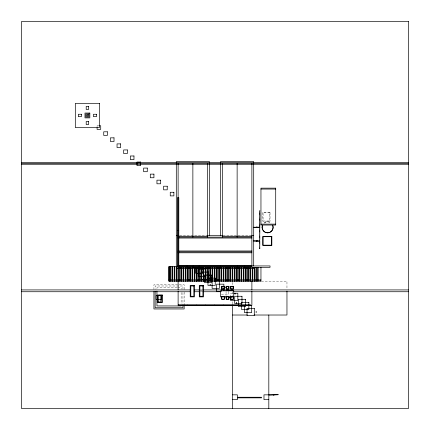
<?xml version="1.0" encoding="UTF-8"?>
<svg xmlns="http://www.w3.org/2000/svg" width="430" height="430" viewBox="0 0 430 430"><rect width="100%" height="100%" fill="white"/><g stroke="black" fill="none" stroke-linecap="round" stroke-linejoin="round"><path stroke-width="0.32" stroke-dasharray="2.15 1.61" d="M98.298 125.748L97.083 125.748L97.083 126.957M179.616 235.317L206.991 235.317M223.009 235.317L251.05 235.317M261.429 281.156L286.96 281.156L286.96 289.121M221.348 287.202L223.326 287.202M177.106 287.804L156.95 287.804L156.95 289.148M177.778 287.804L181.137 287.804L181.137 289.148M200.219 289.922L202.234 289.922M200.219 290.825L202.234 290.825M200.219 291.733L202.234 291.733M232.56 293.249L230.582 293.249L230.582 295.883M221.348 294.459L228.604 294.459L228.604 291.819M232.533 282.483L232.533 287.794M232.533 291.776L232.533 298.415M232.533 301.736L232.533 304.392M226.072 291.54L226.072 295.501M184.158 289.487L184.158 284.784L153.929 284.784L153.929 289.487M184.158 292.174L184.158 304.268M182.954 289.288L182.954 285.993L155.133 285.993L155.133 289.288M182.954 292.588L182.954 304.462M181.137 292.507L181.137 303.929M264.074 223.041A5.563 5.563 0 0 1 271.142 223.041M264.149 223.132A5.439 5.439 0 0 1 271.067 223.132M270.029 212.216L262.773 212.216L262.773 221.289L270.029 221.289L270.029 212.216M269.723 212.522L263.074 212.522L263.074 220.988L269.723 220.988L269.723 212.522"/><path stroke-width="0.64" d="M210.442 275.711L209.921 275.813L210.345 275.539M210.028 284.784C210.791 284.01 210.361 285.536 210.076 284.875M234.866 293.851C235.629 292.959 235.199 294.846 234.914 293.76M256.344 312.083C255.855 310.992 255.898 312.997 256.344 311.9M236.747 303.091C236.247 301.925 236.656 303.972 236.672 302.698M98.9 125.748L100.717 125.748L100.717 129.376L97.083 129.376L97.083 127.559M21.5 162.454L408.5 162.454M21.5 163.357L408.5 163.362M21.5 164.265L408.5 164.265M260.956 189.06L275.711 189.06M260.956 224.132L275.711 224.132M253.7 227.217L259.747 227.217L253.7 227.459M177.418 230.356L178.81 230.356M176.3 235.317L177.633 235.317M207.448 235.317L222.552 235.317M251.7 235.317L253.7 235.317M178.117 236.226L207.62 236.226M222.38 236.226L251.883 236.226M178.117 237.134L251.883 237.134M178.117 238.037L251.883 238.037M253.7 240.822L259.747 241.063M253.7 241.063L259.87 241.063L259.87 241.423L259.623 241.063M178.117 250.98L251.883 250.98M178.117 251.883L251.883 251.883M178.117 252.792L251.883 252.792M178.117 265.735L251.883 265.735M178.117 265.944L270.029 265.944L270.029 267.336L177.993 267.336M177.359 266.761L177.418 197.703L178.81 197.703L178.81 266.638M169.044 279.946L260.956 279.946M223.987 287.202L226.626 287.202M21.5 289.922L190.141 289.922M194.172 289.922L199.547 289.922M202.906 289.922L408.5 289.922M226.072 290.223L233.329 290.223M220.585 291.433L216.629 291.433L216.629 284.176L223.885 284.176L223.885 286.815M21.5 291.733L190.141 291.733M194.172 291.733L199.547 291.733M202.906 291.733L221.047 291.733M233.812 291.733L408.5 291.733M233.882 293.249L237.838 293.249L237.838 300.505L230.582 300.505L230.582 296.544M233.323 296.695L230.84 296.695L230.84 299.173L233.323 299.173L233.329 296.162M228.706 297.479L231.345 297.479M178.235 304.999L187.061 304.999M187.308 304.999L196.134 304.999M196.376 304.999L205.201 304.999M205.443 304.999L214.274 304.999M214.516 304.999L223.342 304.999M223.584 304.999L232.415 304.999M232.657 304.999L241.483 304.999M241.725 304.999L250.556 304.999M178.235 305.074L187.061 305.074M187.308 305.074L196.134 305.074M196.376 305.074L205.201 305.074M205.443 305.074L214.274 305.074M214.516 305.074L223.342 305.074M223.584 305.074L232.415 305.074M232.657 305.074L241.483 305.074M241.725 305.074L250.556 305.074M181.137 305.945L156.95 305.945L156.95 299.226M232.533 315.018L247.314 315.018M254.033 315.018L286.96 315.018L286.96 291.11M232.533 394.837L237.371 394.837L237.371 399.674L232.533 399.674M268.815 394.837L263.977 394.837L263.977 399.674L268.815 399.674M237.371 397.255L261.558 397.255L261.558 397.858L237.371 397.858M268.815 315.018L268.815 408.5M260.956 267.299L260.956 281.156L168.92 281.156L168.92 266.638L251.883 266.638L251.883 163.362M258.054 267.299L258.054 281.156M257.812 267.299L257.812 281.156M256.237 267.299L256.237 281.156M255.995 267.299L255.995 281.156M254.426 267.299L254.426 281.156M254.184 267.299L254.184 281.156M253.7 265.804L253.7 161.546L220.563 161.546L220.563 235.317M253.7 267.127L253.7 268.454L176.3 268.454L176.3 161.546L209.437 161.546L209.437 235.317M252.609 267.299L252.609 281.156M252.367 267.299L252.367 281.156M251.883 281.156L251.883 289.89M251.883 291.234L251.883 305.343L178.117 305.343L178.117 291.234M251.684 305.343L251.684 312.599L244.428 312.599L244.428 305.343M250.798 267.299L250.798 281.156M250.556 267.299L250.556 281.156M248.981 267.299L248.981 281.156M248.739 267.299L248.739 281.156M247.169 267.299L247.169 281.156M246.927 267.299L246.927 281.156M245.353 267.299L245.353 281.156M245.111 267.299L245.111 281.156M244.627 265.944L244.627 267.336M243.541 267.299L243.541 281.156M243.299 267.299L243.299 281.156M241.725 267.299L241.725 281.156M241.483 267.299L241.483 281.156M239.913 267.299L239.913 281.156M239.671 267.299L239.671 281.156M238.102 267.299L238.102 281.156M237.854 267.299L237.854 281.156M237.371 265.944L237.371 267.336M237.134 163.362L237.134 237.134M236.285 267.299L236.285 281.156M236.043 267.299L236.043 281.156M234.474 267.299L234.474 281.156M234.226 267.299L234.226 281.156M232.657 267.299L232.657 281.156M232.533 305.058L232.533 408.5M232.415 267.299L232.415 281.156M230.845 267.299L230.845 281.156M230.598 267.299L230.598 281.156M229.029 267.299L229.029 281.156M228.787 267.299L228.787 281.156M228.604 287.202L228.604 291.158M227.217 267.299L227.212 281.156M226.97 267.299L226.97 281.156M226.072 296.162L226.072 297.479M225.401 267.299L225.401 281.156M225.159 267.299L225.159 281.156M223.885 288.793L223.885 290.771M223.589 267.299L223.584 281.156M223.342 267.299L223.342 281.156M222.38 163.362L222.38 237.134M221.773 267.299L221.773 281.156M221.531 267.299L221.531 281.156M221.348 287.202L221.348 291.158M220.439 265.944L220.439 267.336M219.956 267.299L219.956 281.156M219.714 267.299L219.714 281.156M219.37 281.156L219.37 288.412L212.114 288.412L212.114 281.156M218.144 267.299L218.144 281.156M217.902 267.299L217.902 281.156M216.333 267.299L216.328 281.156M216.086 267.299L216.086 281.156M214.516 267.299L214.516 281.156M214.274 267.299L214.274 281.156M212.705 267.299L212.7 281.156M212.458 267.299L212.458 281.156M210.888 267.299L210.888 281.156M210.646 267.299L210.646 281.156M209.077 267.299L209.071 281.156M208.829 267.299L208.829 281.156M207.62 163.362L207.62 237.134M207.26 267.299L207.26 281.156M207.018 267.299L207.018 281.156M205.449 267.299L205.449 281.156M205.201 267.299L205.201 281.156M203.632 267.299L203.632 281.156M203.39 267.299L203.39 281.156M202.906 267.352L202.906 273.292L195.65 273.292L195.65 267.352M201.821 267.299L201.821 281.156M201.573 267.299L201.573 281.156M200.004 267.299L200.004 281.156M199.762 267.299L199.762 281.156M199.278 265.944L199.278 267.336M198.192 267.299L198.192 281.156M197.945 267.299L197.945 281.156M196.376 267.299L196.376 281.156M196.134 267.299L196.134 281.156M194.564 267.299L194.564 281.156M194.317 267.299L194.317 281.156M193.231 265.944L193.231 267.336M192.866 163.362L192.866 237.134M192.748 267.299L192.748 281.156M192.506 267.299L192.506 281.156M190.936 267.299L190.936 281.156M190.689 267.299L190.689 281.156M189.119 267.299L189.119 281.156M188.877 267.299L188.877 281.156M187.308 267.299L187.308 281.156M187.184 265.944L187.184 267.336M187.061 267.299L187.061 281.156M185.491 267.299L185.491 281.156M185.249 267.299L185.249 281.156M184.158 304.94L184.158 308.971L153.929 308.971L153.929 291.502M183.68 267.299L183.68 281.156M183.433 267.299L183.433 281.156M182.954 305.123L182.954 307.762L155.133 307.762L155.133 291.266M181.863 267.299L181.863 281.156M181.621 267.299L181.621 281.156M180.052 267.299L180.052 281.156M179.804 267.299L179.804 281.156M178.235 267.299L178.235 281.156M178.117 163.362L178.117 267.336M178.117 281.156L178.117 289.89M177.993 266.638L177.993 281.156M176.424 266.638L176.424 281.156M176.176 266.638L176.176 281.156M174.607 266.638L174.607 281.156M174.365 266.638L174.365 281.156M172.796 266.638L172.796 281.156M172.548 266.638L172.548 281.156M170.979 266.638L170.979 281.156M170.737 266.638L170.737 281.156M169.167 266.638L169.167 281.156M169.044 266.638L169.044 281.156M156.95 291.164L156.95 295.867M272.749 225.207A5.563 5.563 0 0 1 267.611 232.899A5.563 5.563 0 0 1 262.467 225.207M272.636 225.255A5.439 5.439 0 0 1 269.691 232.361A5.439 5.439 0 0 1 262.579 229.416M262.402 228.921A5.439 5.439 0 0 1 262.579 225.255M408.5 21.5L21.5 21.5L21.5 408.5L408.5 408.5L408.5 21.5M99.502 103.377L75.314 103.377L75.314 127.559L99.502 127.559L99.502 103.377M88.623 106.398L86.204 106.398L86.204 109.424L88.623 109.424L88.623 106.398M89.827 113.052L84.989 113.052L84.989 117.884L89.827 117.884L89.827 113.052M88.924 113.955L85.898 113.955L85.898 116.981L88.924 116.981L88.924 113.955M81.367 114.262L78.341 114.262L78.341 116.675L81.367 116.675L81.367 114.262M96.481 114.262L93.46 114.262L93.46 116.675L96.481 116.675L96.481 114.262M88.016 114.864L86.806 114.864L86.806 116.073L88.016 116.073L88.016 114.864M88.623 121.513L86.204 121.513L86.204 124.539L88.623 124.539L88.623 121.513M107.366 131.795L103.737 131.795L103.737 135.423L107.366 135.423L107.366 131.795M114.014 137.842L110.392 137.842L110.392 141.47L114.014 141.47L114.014 137.842M120.669 143.889L117.041 143.889L117.041 147.517L120.669 147.517L120.669 143.889M127.323 149.936L123.689 149.936L123.689 153.564L127.323 153.564L127.323 149.936M133.972 155.982L130.344 155.982L130.344 159.611L133.972 159.611L133.972 155.982M140.621 162.029L136.998 162.029L136.998 165.657L140.621 165.657L140.621 162.029M147.275 168.076L143.647 168.076L143.647 171.704L147.275 171.704L147.275 168.076M153.929 174.123L150.296 174.123L150.296 177.751L153.929 177.751L153.929 174.123M160.578 180.17L156.95 180.17L156.95 183.798L160.578 183.798L160.578 180.17M167.227 186.217L163.604 186.217L163.604 189.845L167.227 189.845L167.227 186.217M275.711 188.152L260.956 188.152L260.956 225.04L275.711 225.04L275.711 188.152M173.881 192.264L170.253 192.264L170.253 195.892L173.881 195.892L173.881 192.264M259.87 210.829L259.623 211.189L259.87 210.829M259.87 212.038L259.623 212.399L259.87 212.038M259.87 213.248L259.623 213.608L259.87 213.248M259.87 214.457L259.623 214.817L259.87 214.457M259.87 215.666L259.623 216.027L259.87 215.666M259.87 216.876L259.623 217.236L259.87 216.876M259.87 218.085L259.623 218.445L259.87 218.085M259.87 219.295L259.623 219.655L259.87 219.295M259.87 220.504L259.623 220.864L259.87 220.504M259.87 221.713L259.623 222.073L259.87 221.713M259.87 222.923L259.623 223.283L259.87 222.923M259.87 224.132L259.623 224.492L259.87 224.132M259.87 225.341L259.623 225.702L259.87 225.341M259.87 226.551L259.623 226.911L259.87 226.551M257.027 227.035L256.42 227.035L256.42 227.637L257.027 227.637L257.027 227.035M259.87 227.76L259.623 228.12L259.87 227.76M259.87 228.97L259.623 229.33L259.87 228.97M259.87 230.179L259.623 230.539L259.87 230.179M259.87 231.388L259.623 231.749L259.87 231.388M259.87 232.598L259.623 232.958L259.87 232.598M259.87 233.807L259.623 234.167L259.87 233.807M259.87 235.017L259.623 235.377L259.87 235.017M259.87 236.226L259.623 236.586L259.87 236.226M271.841 236.403L262.773 236.403L262.773 245.476L271.841 245.476L271.841 236.403M271.54 236.71L263.074 236.71L263.074 245.175L271.54 245.175L271.54 236.71M259.87 237.435L259.623 237.795L259.87 237.435M259.87 238.645L259.623 239.005L259.87 238.645M259.87 239.854L259.623 240.214L259.87 239.854M257.027 240.639L256.42 240.639L256.42 241.241L257.027 241.241L257.027 240.639M259.87 242.273L259.623 242.633L259.87 242.273M259.87 243.482L259.623 243.842L259.87 243.482M259.87 244.691L259.623 245.052L259.87 244.691M259.87 245.901L259.623 246.261L259.87 245.901M259.87 247.11L259.623 247.47L259.87 247.11M259.87 248.32L259.623 248.68L259.87 248.32M205.529 269.056L198.273 269.056L198.273 276.318L205.529 276.318L205.529 269.056M208.356 272.082L201.1 272.082L201.1 279.339L208.356 279.339L208.356 272.082M211.56 275.103L204.304 275.103L204.304 282.365L211.56 282.365L211.56 275.103M215.231 278.129L207.975 278.129L207.975 285.386L215.231 285.386L215.231 278.129M169.952 280.247L169.345 280.247L169.345 280.849L169.952 280.849L169.952 280.247M196.859 280.247L196.252 280.247L196.252 280.849L196.859 280.849L196.859 280.247M227.094 280.247L226.492 280.247L226.492 280.849L227.094 280.849L227.094 280.247M260.655 280.247L260.048 280.247L260.048 280.849L260.655 280.849L260.655 280.247M194.441 285.386L190.21 285.386L190.21 296.877L194.441 296.877L194.441 285.386M203.508 285.386L199.278 285.386L199.278 296.877L203.508 296.877L203.508 285.386M193.833 285.993L190.812 285.993L190.812 296.27L193.833 296.27L193.833 285.993M202.906 285.993L199.885 285.993L199.885 296.27L202.906 296.27L202.906 285.993M224.374 286.294L221.654 286.294L221.654 289.014L224.374 289.014L224.374 286.294M228.91 286.294L226.185 286.294L226.185 289.014L228.91 289.014L228.91 286.294M233.442 286.294L230.722 286.294L230.722 289.014L233.442 289.014L233.442 286.294M224.25 286.412L221.773 286.412L221.773 288.895L224.25 288.895L224.25 286.412M228.787 286.412L226.309 286.412L226.309 288.895L228.787 288.895L228.787 286.412M233.323 286.412L230.84 286.412L230.84 288.895L233.323 288.895L233.323 286.412M233.748 290.831L220.439 290.831L220.439 296.877L233.748 296.877L233.748 290.831M162.572 295.055L157.267 295.055L157.267 302.322L162.572 302.322L162.572 295.055M161.83 295.19L158.724 295.19L158.724 302.553L161.83 302.553L161.83 295.19M161.529 295.646L156.171 295.646L156.171 299.334L161.529 299.334L161.529 295.646M160.825 295.657L157.514 295.657L157.514 302.043L160.825 302.043L160.825 295.657M241.977 296.27L234.721 296.27L234.721 303.526L241.977 303.526L241.977 296.27M224.374 296.571L221.654 296.571L221.654 299.296L224.374 299.296L224.374 296.571M228.91 296.571L226.185 296.571L226.185 299.296L228.91 299.296L228.91 296.571M233.442 296.571L230.722 296.571L230.722 299.296L233.442 299.296L233.442 296.571M224.25 296.695L221.773 296.695L221.773 299.173L224.25 299.173L224.25 296.695M228.787 296.695L226.309 296.695L226.309 299.173L228.787 299.173L228.787 296.695M245.648 299.296L238.392 299.296L238.392 306.552L245.648 306.552L245.648 299.296M248.852 302.317L241.595 302.317L241.595 309.573L248.852 309.573L248.852 302.317M254.302 308.364L247.046 308.364L247.046 315.62L254.302 315.62L254.302 308.364M273.958 394.53L273.351 394.53L273.351 395.138L273.958 395.138L273.958 394.53M278.188 394.713L269.121 394.955L278.188 394.713"/></g></svg>
